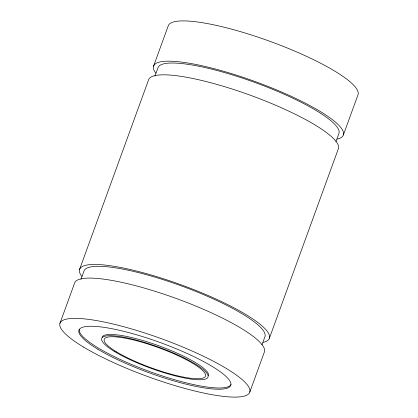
<?xml version="1.0" encoding="UTF-8"?>
<svg xmlns="http://www.w3.org/2000/svg" width="418" height="418" viewBox="0 0 418 418"><rect width="100%" height="100%" fill="white"/><g stroke="black" fill="none" stroke-linecap="round" stroke-linejoin="round"><path stroke-width="0.63" d="M59.946 323.375L74.608 283.09A100.952 20.127 20 0 1 175.581 298.238A100.952 20.127 20 0 1 264.448 351.815L249.786 392.094M79.566 269.458L148.589 79.822A100.952 20.127 20 0 1 249.567 94.97A100.952 20.127 20 0 1 338.434 148.542L269.411 338.178M153.552 66.185L168.214 25.906A100.952 20.127 20 0 1 269.192 41.053A100.952 20.127 20 0 1 358.054 94.625L343.392 134.909M80.977 279.36L83.997 271.063A96.239 19.186 20 0 1 180.262 285.504A96.239 19.186 20 0 1 264.981 336.579L261.961 344.876M154.963 76.086L157.983 67.789A96.239 19.186 20 0 1 254.249 82.231A96.239 19.186 20 0 1 338.967 133.305L335.941 141.603M81.813 276.402A100.952 20.127 20 0 1 181.355 284.898A100.952 20.127 20 0 1 263.115 342.384M155.799 73.134A100.952 20.127 20 0 1 255.341 81.625A100.952 20.127 20 0 1 337.101 139.116M231.055 384.471A80.763 16.103 20 0 1 150.47 371.868A80.763 16.103 20 0 1 79.263 329.52M102.159 337.253A56.534 11.27 20 0 1 158.709 345.738A56.534 11.27 20 0 1 208.472 375.74M83.464 347.024A100.952 20.127 20 0 0 244.985 395.898A100.952 20.127 20 0 0 136.148 330.283A100.952 20.127 20 0 0 83.464 347.024M97.744 349.166A80.763 16.103 20 0 0 226.958 388.265A80.763 16.103 20 0 0 139.889 335.774A80.763 16.103 20 0 0 97.744 349.166M114.882 351.737A56.534 11.27 20 0 0 205.332 379.105A56.534 11.27 20 0 0 144.382 342.363A56.534 11.27 20 0 0 114.882 351.737M116.784 352.024A53.844 10.732 20 0 0 202.929 378.091A53.844 10.732 20 0 0 144.884 343.094A53.844 10.732 20 0 0 116.784 352.024"/></g></svg>
